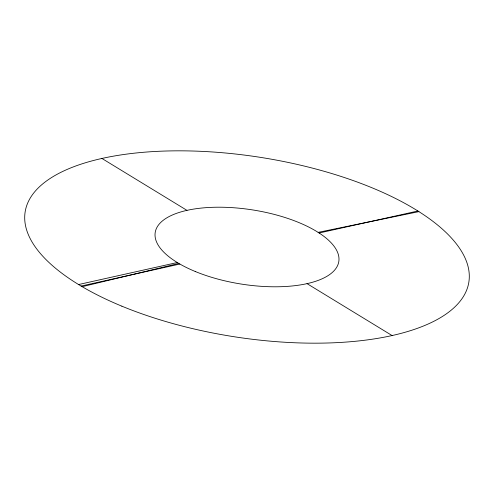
<?xml version="1.0" encoding="UTF-8"?>
<svg xmlns="http://www.w3.org/2000/svg" width="494" height="494" viewBox="0 0 494 494"><rect width="100%" height="100%" fill="white"/><g stroke="black" fill="none" stroke-linecap="round" stroke-linejoin="round"><path stroke-width="0.74" d="M82.165 286.681L178.791 263.419M78.577 284.532L177.309 262.53M81.078 286.063L179.81 264.055M319.192 232.995L417.899 211M318.136 232.365L418.912 211.636M101.912 158.451L186.96 210.358M307.04 283.642L392.088 335.55M121.864 306.175A224.616 90.643 9 0 0 468.689 283.074A224.616 90.643 9 0 0 150.448 151.757A224.616 90.643 9 0 0 121.864 306.175M195.223 271.484A92.946 37.507 9 0 0 338.736 261.925A92.946 37.507 9 0 0 207.048 207.591A92.946 37.507 9 0 0 195.223 271.484"/></g></svg>
